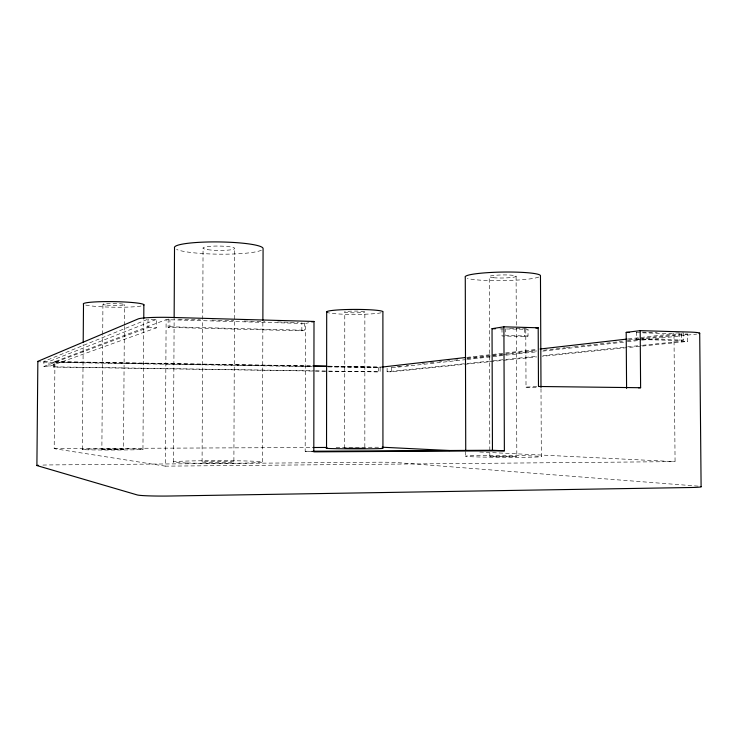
<?xml version="1.0" encoding="UTF-8"?>
<svg xmlns="http://www.w3.org/2000/svg" width="738" height="738" viewBox="0 0 738 738"><rect width="100%" height="100%" fill="white"/><g stroke="black" fill="none" stroke-linecap="round" stroke-linejoin="round"><path stroke-width="0.55" stroke-dasharray="3.69 2.77" d="M344.701 448.28L344.784 311.897M364.84 447.145L364.858 312.026A10.083 0.886 -0.1 0 0 350.698 311.15A10.083 0.886 -0.1 0 0 348.936 312.681A10.083 0.886 -0.1 0 0 364.858 312.026M262.46 461.97L262.866 321.307M168.163 318.908L168.116 327.386L301.851 330.827L301.87 322.626M301.851 330.827L304.397 330.255L304.407 323.032M312.728 451.785L305.172 451.269L305.394 323.521L308.622 322.746M202.074 461.96L202.719 320.55M202.729 319.397L203.061 248.116M233.891 461.97A15.913 0.48 0 0 0 210.062 461.554A15.913 0.48 0 0 0 209.989 462.385A15.913 0.48 0 0 0 233.891 461.97L234.684 248.411M142.951 449.433A30.452 0.609 -0.1 0 0 99.335 448.889A30.452 0.609 -0.1 0 0 95.47 449.949A30.452 0.609 -0.1 0 0 142.951 449.433L143.762 319.619M43.865 366.426L147.987 327.626L148.034 319.176L156.401 319.406L156.355 327.847L48.966 366.509L43.865 366.426L43.911 361.408L148.034 319.176M636.433 332.672L673.988 333.714L675.067 461.628L165.294 466.148L166.115 319.674L305.394 323.521M168.116 327.386L169.888 326.768L169.924 319.305M173.365 461.96L174.131 319.222M82.352 449.387L83.182 344.581M124.344 326.399L123.514 449.414L101.872 449.405L102.702 335.476M102.711 334.323L102.933 304.407M124.353 325.246L124.491 304.554M48.966 366.509L49.003 361.491L156.401 319.406M325.44 371.242L53.57 367.063L53.616 362.09L54.225 361.86L312.174 366.159M53.57 367.063L54.178 366.851L54.225 361.86M165.294 466.148L54.178 448.649L54.935 361.592L166.115 319.674M509.801 328.419L524.284 328.816L527.984 328.272M499.903 328.899L528.03 329.277L528.021 336.039L524.321 336.546L502.034 335.974L501.997 328.198M516.093 276.187L516.831 456.471L512.421 456.674L489.838 456.278L489.239 276.778M489.838 456.278L516.831 456.471M328.908 366.657L380.116 367.284L380.116 371.887L326.593 371.26M466.794 357.386L504.571 353.068M505.715 352.939L536.627 349.406M628.204 338.945L673.988 333.714M675.621 333.032L682.382 332.755M467.255 358.096L537.098 350.209M628.693 339.858L639.007 338.696M640.15 338.567L681.368 333.917L687.668 334.093L687.733 341.417L542.421 356.325M636.479 331.943L636.534 339.434L640.75 338.963M397.109 366.583L400.54 366.196M406.26 365.559L408.548 365.301M422.274 363.76L424.562 363.511M430.282 362.865L433.713 362.487M439.433 361.841L441.721 361.592M447.44 360.947L449.728 360.697M454.304 360.181L457.735 359.803M466.886 358.779L502.347 354.812M503.491 354.683L536.664 350.974M543.528 350.209L565.262 347.773M566.406 347.644L573.269 346.878M574.413 346.749L622.466 341.38M627.042 340.864L687.668 334.093M466.167 359.591L396.38 367.303A15.424 0.692 -0.1 0 1 389.941 367.644M467.311 359.461L537.098 351.749M542.817 351.113L626.341 341.879M627.485 341.749L641.211 340.236M642.355 340.107L694.984 334.286A25.59 1.688 -1 0 0 696.737 334.074M642.291 339.581L679.135 340.532L683.545 340.07L683.48 332.626M387.099 368.299L387.099 371.758L466.13 363.566M467.274 363.447L537.135 356.205M542.854 355.615L626.461 346.952M627.604 346.832L641.35 345.412M642.494 345.292L681.432 341.251L687.733 341.417M387.099 371.758L391.389 371.823L463.473 364.424M464.617 364.304L502.375 360.43M503.519 360.319L536.701 356.915M101.872 449.405L123.514 449.414M525.77 329.609L526.019 387.182L538.472 386.481M305.172 451.269L313.216 451.222M54.178 448.649L313.078 447.514M336.094 447.412L380.965 447.219M526.019 387.182L537.448 387.321M54.178 366.851L314.471 370.873M315.615 370.891L380.116 371.887M43.911 361.408L49.003 361.491M54.935 361.592L311.823 365.891M327.949 366.159L382.09 367.063M328.29 366.426L380.116 367.284M53.616 362.09L311.63 366.371M311.999 366.638L52.915 362.349A17.048 0.803 0.6 0 1 39.299 361.731M328.124 366.906L376.481 367.699A15.424 0.692 -0.1 0 0 380.347 367.745M147.987 327.626L156.355 327.847M169.888 326.768L304.397 330.255M528.021 336.039L505.622 335.467L505.595 328.761M641.875 338.991L683.545 340.07M636.534 339.434L641.138 339.554M178.531 319.194L200.432 319.803M211.963 320.126L233.863 320.735M244.232 321.021L264.979 321.602M277.663 321.952L298.41 322.534M642.235 332.1L657.198 332.524M479.765 452.016L675.067 461.628M681.368 333.917L681.432 341.251M679.071 333.133L679.135 340.532M541 388.622L541.323 456.637A37.859 0.941 0.3 0 1 483.777 457.099A37.859 0.941 0.3 0 1 485.327 455.475A37.859 0.941 0.3 0 1 541.323 456.637M524.284 328.816L524.321 336.546M465.733 451.527L465.743 456.112M391.389 367.22L391.389 371.823M378.428 367.478L378.437 372.063M140.958 306.049A30.332 2.786 0.9 0 1 112.61 307.183A30.332 2.786 0.9 0 1 85.46 305.006M381.103 312.774A28.229 2.491 -0.1 0 1 352.238 314.388A28.229 2.491 -0.1 0 1 327.137 312.423M538.758 277.064A37.666 4.29 -0.9 0 1 503.528 280.634A37.666 4.29 -0.9 0 1 467.311 278.364M261.363 250.219A44.317 6.116 0.7 0 1 219.435 254.176A44.317 6.116 0.7 0 1 176.576 249.444M698.111 486.148A25.701 1.162 0.9 0 0 696.358 486.001L396.454 462.541A15.461 0.47 0.2 0 0 376.509 462.209L52.02 464.912A17.094 0.544 -0.3 0 0 42.177 465.106M106.752 305.126A10.83 0.996 0.9 0 0 124.371 304.812A10.83 0.996 0.9 0 0 109.99 303.484A10.83 0.996 0.9 0 0 106.752 305.126M186.982 462.994A44.575 1.347 0 0 0 261.16 462.32A44.575 1.347 0 0 0 205.515 460.724A44.575 1.347 0 0 0 186.982 462.994M493.565 277.746A13.45 1.531 -0.9 0 0 515.788 276.593A13.45 1.531 -0.9 0 0 498.63 275.071A13.45 1.531 -0.9 0 0 493.565 277.746M207.71 249.656A15.821 2.177 0.7 0 0 234.158 248.974A15.821 2.177 0.7 0 0 214.74 246.086A15.821 2.177 0.7 0 0 207.71 249.656"/><path stroke-width="1.11" d="M326.537 448.27L326.694 311.777M262.876 320.154L263.079 248.669A44.317 6.116 0.7 0 0 218.144 241.926A44.317 6.116 0.7 0 0 174.519 247.857L174.14 318.069M38.533 361.62A17.048 0.803 0.6 0 1 37.942 361.306L138.237 318.899A28.293 2.297 0.6 0 1 172.037 317.441L314.001 321.454L313.807 451.859L504.368 450.807L503.906 326.814L538.196 327.783L538.472 386.481L640.612 387.718L640.187 330.661L688.683 332.035A25.59 1.688 -1 0 1 699.061 333.622M143.772 318.475L143.855 304.683M83.2 342.284L83.505 304.277A30.332 2.786 0.9 0 1 114.639 301.648A30.332 2.786 0.9 0 1 143.403 305.403M36.9 465.512L37.85 361.408M311.851 321.971L314.001 321.454M504.368 450.807L492.449 450.263L492.034 328.678L503.906 326.814M535.936 328.115L538.196 327.783M626.59 388.382L626.193 332.386L640.187 330.661M382.09 367.063L465.65 357.515M540.059 349.009L627.06 339.074M364.766 448.344L345.264 448.335M638.453 387.819L640.612 387.718M313.216 451.222L492.449 450.263M313.078 447.514L326.888 447.449M312.967 365.91L326.796 366.14M313.327 366.177L327.137 366.408M492.034 328.678L495.401 328.779M626.193 332.386L629.606 332.487M382.118 447.21L449.894 450.549M699.698 333.17L701.1 486.785M540.991 387.468L540.465 275.652A37.666 4.29 -0.9 0 0 500.807 272.101A37.666 4.29 -0.9 0 0 465.272 277.313L465.733 450.383M326.98 448.123A28.33 0.544 0.1 0 0 353.733 448.842A28.33 0.544 0.1 0 0 382.939 448.307L382.893 312.146A28.229 2.491 -0.1 0 0 353.788 309.416A28.229 2.491 -0.1 0 0 327.137 312.423M700.999 486.628A25.701 1.162 0.9 0 1 690.058 487.523L171.059 496.001A28.431 1.577 -0.3 0 1 137.111 494.903L36.992 465.586A17.094 0.544 -0.3 0 1 38.358 465.3"/></g></svg>
